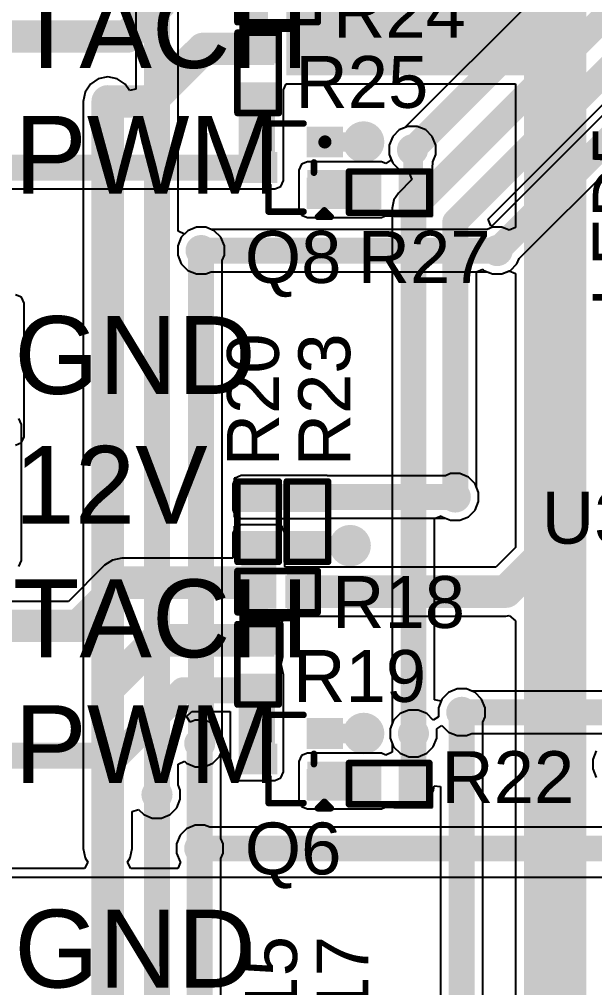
# Model space of a CAD drawing. Header units: millimetres. Extents: x -6.2 to 75.6, y -2 to 69.2.
# Drawn here: x 11.02 to 22.29, y 30.07 to 49.03 of the extents above; entities that cross this region are included whole.
import ezdxf

# ---------------------------------------------------------------- set-up
doc = ezdxf.new("R2010")
doc.units = ezdxf.units.MM
for name, color, linetype in [('BottomLayer', 5, 'Continuous'), ('BottomSolder', 6, 'Continuous'), ('TopLayer', 1, 'Continuous'), ('TopOverlay', 2, 'Continuous'), ('TopPaste', 8, 'Continuous'), ('TopSolder', 216, 'Continuous'), ('ViaHoleLayer', 16, 'Continuous')]:
    doc.layers.add(name, color=color, linetype=linetype)
doc.styles.add('Arial', font='', dxfattribs={"height": 0.2})
doc.styles.get('Arial').set_extended_font_data('Arial')

# ---------------------------------------------------------------- blocks, each defined once
blk = doc.blocks.new('R___0402_10')
at = {"layer": 'TopLayer'}
for points in [[(-0.699, -0.318), (-0.699, 0.318), (-0.241, 0.318), (-0.241, -0.318)], [(0.241, -0.318), (0.241, 0.318), (0.699, 0.318), (0.699, -0.318)]]:
    blk.add_hatch(color=1, dxfattribs=at).paths.add_polyline_path(points)
at = {"layer": 'TopPaste'}
for points in [[(-0.699, -0.318), (-0.699, 0.318), (-0.241, 0.318), (-0.241, -0.318)], [(0.241, -0.318), (0.241, 0.318), (0.699, 0.318), (0.699, -0.318)]]:
    blk.add_hatch(color=8, dxfattribs=at).paths.add_polyline_path(points)
at = {"layer": 'TopSolder'}
for points in [[(-0.754, -0.373), (-0.754, 0.373), (-0.186, 0.373), (-0.186, -0.373)], [(0.186, -0.373), (0.186, 0.373), (0.754, 0.373), (0.754, -0.373)]]:
    blk.add_hatch(color=216, dxfattribs=at).paths.add_polyline_path(points)
at = {"layer": 'TopOverlay'}
for points, const_width in [([(0.787, 0.406), (-0.787, 0.406)], 0.127), ([(-0.787, 0.406), (-0.787, -0.406)], 0.127), ([(0.787, 0.406), (0.787, -0.406)], 0.127), ([(0.787, -0.406), (-0.787, -0.406)], 0.127), ([(0.813, -0.432), (-0.813, -0.432)], 0.00323)]:
    blk.add_lwpolyline(points, dxfattribs=dict(at, const_width=const_width))
for points, const_width in [([(-0.819, 0.406, 1), (-0.756, 0.406, 1)], 0.0635), ([(-0.819, 0.406, 1), (-0.756, 0.406, 1)], 0.0635), ([(0.756, 0.406, 1), (0.819, 0.406, 1)], 0.0635), ([(0.756, 0.406, 1), (0.819, 0.406, 1)], 0.0635), ([(-0.819, -0.406, 1), (-0.756, -0.406, 1)], 0.0635), ([(-0.819, -0.406, 1), (-0.756, -0.406, 1)], 0.0635), ([(0.756, -0.406, 1), (0.819, -0.406, 1)], 0.0635), ([(0.756, -0.406, 1), (0.819, -0.406, 1)], 0.0635), ([(-0.814, -0.432, 1), (-0.812, -0.432, 1)], 0.00161), ([(0.812, -0.432, 1), (0.814, -0.432, 1)], 0.00161)]:
    blk.add_lwpolyline(points, format="xyb", close=True, dxfattribs=dict(at, const_width=const_width))
blk = doc.blocks.new('R___0402_12')
at = {"layer": 'TopLayer'}
for points in [[(-0.699, -0.318), (-0.699, 0.318), (-0.241, 0.318), (-0.241, -0.318)], [(0.241, -0.318), (0.241, 0.318), (0.699, 0.318), (0.699, -0.318)]]:
    blk.add_hatch(color=1, dxfattribs=at).paths.add_polyline_path(points)
at = {"layer": 'TopPaste'}
for points in [[(-0.699, -0.318), (-0.699, 0.318), (-0.241, 0.318), (-0.241, -0.318)], [(0.241, -0.318), (0.241, 0.318), (0.699, 0.318), (0.699, -0.318)]]:
    blk.add_hatch(color=8, dxfattribs=at).paths.add_polyline_path(points)
at = {"layer": 'TopSolder'}
for points in [[(-0.754, -0.373), (-0.754, 0.373), (-0.186, 0.373), (-0.186, -0.373)], [(0.186, -0.373), (0.186, 0.373), (0.754, 0.373), (0.754, -0.373)]]:
    blk.add_hatch(color=216, dxfattribs=at).paths.add_polyline_path(points)
at = {"layer": 'TopOverlay'}
for points, const_width in [([(-0.787, 0.406), (0.787, 0.406)], 0.127), ([(-0.787, 0.406), (-0.787, -0.406)], 0.127), ([(0.787, 0.406), (0.787, -0.406)], 0.127), ([(-0.787, -0.406), (0.787, -0.406)], 0.127), ([(-0.813, -0.432), (0.813, -0.432)], 0.00323)]:
    blk.add_lwpolyline(points, dxfattribs=dict(at, const_width=const_width))
for points, const_width in [([(-0.819, 0.406, 1), (-0.756, 0.406, 1)], 0.0635), ([(-0.819, 0.406, 1), (-0.756, 0.406, 1)], 0.0635), ([(0.756, 0.406, 1), (0.819, 0.406, 1)], 0.0635), ([(0.756, 0.406, 1), (0.819, 0.406, 1)], 0.0635), ([(-0.819, -0.406, 1), (-0.756, -0.406, 1)], 0.0635), ([(-0.819, -0.406, 1), (-0.756, -0.406, 1)], 0.0635), ([(0.756, -0.406, 1), (0.819, -0.406, 1)], 0.0635), ([(0.756, -0.406, 1), (0.819, -0.406, 1)], 0.0635), ([(-0.814, -0.432, 1), (-0.812, -0.432, 1)], 0.00161), ([(0.812, -0.432, 1), (0.814, -0.432, 1)], 0.00161)]:
    blk.add_lwpolyline(points, format="xyb", close=True, dxfattribs=dict(at, const_width=const_width))
blk = doc.blocks.new('R___0402_13')
at = {"layer": 'TopLayer'}
for points in [[(-0.699, -0.318), (-0.699, 0.318), (-0.241, 0.318), (-0.241, -0.318)], [(0.241, -0.318), (0.241, 0.318), (0.699, 0.318), (0.699, -0.318)]]:
    blk.add_hatch(color=1, dxfattribs=at).paths.add_polyline_path(points)
at = {"layer": 'TopPaste'}
for points in [[(-0.699, -0.318), (-0.699, 0.318), (-0.241, 0.318), (-0.241, -0.318)], [(0.241, -0.318), (0.241, 0.318), (0.699, 0.318), (0.699, -0.318)]]:
    blk.add_hatch(color=8, dxfattribs=at).paths.add_polyline_path(points)
at = {"layer": 'TopSolder'}
for points in [[(-0.754, -0.373), (-0.754, 0.373), (-0.186, 0.373), (-0.186, -0.373)], [(0.186, -0.373), (0.186, 0.373), (0.754, 0.373), (0.754, -0.373)]]:
    blk.add_hatch(color=216, dxfattribs=at).paths.add_polyline_path(points)
at = {"layer": 'TopOverlay'}
for points, const_width in [([(-0.787, 0.406), (0.787, 0.406)], 0.127), ([(-0.787, -0.406), (-0.787, 0.406)], 0.127), ([(0.787, -0.406), (0.787, 0.406)], 0.127), ([(-0.787, -0.406), (0.787, -0.406)], 0.127), ([(-0.813, -0.432), (0.813, -0.432)], 0.00323)]:
    blk.add_lwpolyline(points, dxfattribs=dict(at, const_width=const_width))
for points, const_width in [([(-0.819, 0.406, 1), (-0.756, 0.406, 1)], 0.0635), ([(-0.819, 0.406, 1), (-0.756, 0.406, 1)], 0.0635), ([(0.756, 0.406, 1), (0.819, 0.406, 1)], 0.0635), ([(0.756, 0.406, 1), (0.819, 0.406, 1)], 0.0635), ([(-0.819, -0.406, 1), (-0.756, -0.406, 1)], 0.0635), ([(-0.819, -0.406, 1), (-0.756, -0.406, 1)], 0.0635), ([(0.756, -0.406, 1), (0.819, -0.406, 1)], 0.0635), ([(0.756, -0.406, 1), (0.819, -0.406, 1)], 0.0635), ([(-0.814, -0.432, 1), (-0.812, -0.432, 1)], 0.00161), ([(0.812, -0.432, 1), (0.814, -0.432, 1)], 0.00161)]:
    blk.add_lwpolyline(points, format="xyb", close=True, dxfattribs=dict(at, const_width=const_width))
blk = doc.blocks.new('R___0402_14')
at = {"layer": 'TopLayer'}
for points in [[(-0.699, -0.318), (-0.699, 0.318), (-0.241, 0.318), (-0.241, -0.318)], [(0.241, -0.318), (0.241, 0.318), (0.699, 0.318), (0.699, -0.318)]]:
    blk.add_hatch(color=1, dxfattribs=at).paths.add_polyline_path(points)
at = {"layer": 'TopPaste'}
for points in [[(-0.699, -0.318), (-0.699, 0.318), (-0.241, 0.318), (-0.241, -0.318)], [(0.241, -0.318), (0.241, 0.318), (0.699, 0.318), (0.699, -0.318)]]:
    blk.add_hatch(color=8, dxfattribs=at).paths.add_polyline_path(points)
at = {"layer": 'TopSolder'}
for points in [[(-0.754, -0.373), (-0.754, 0.373), (-0.186, 0.373), (-0.186, -0.373)], [(0.186, -0.373), (0.186, 0.373), (0.754, 0.373), (0.754, -0.373)]]:
    blk.add_hatch(color=216, dxfattribs=at).paths.add_polyline_path(points)
at = {"layer": 'TopOverlay'}
for points, const_width in [([(-0.787, 0.406), (0.787, 0.406)], 0.127), ([(-0.787, 0.406), (-0.787, -0.406)], 0.127), ([(0.787, 0.406), (0.787, -0.406)], 0.127), ([(-0.787, -0.406), (0.787, -0.406)], 0.127), ([(-0.813, -0.432), (0.813, -0.432)], 0.00323)]:
    blk.add_lwpolyline(points, dxfattribs=dict(at, const_width=const_width))
for points, const_width in [([(-0.819, 0.406, 1), (-0.756, 0.406, 1)], 0.0635), ([(-0.819, 0.406, 1), (-0.756, 0.406, 1)], 0.0635), ([(0.756, 0.406, 1), (0.819, 0.406, 1)], 0.0635), ([(0.756, 0.406, 1), (0.819, 0.406, 1)], 0.0635), ([(-0.819, -0.406, 1), (-0.756, -0.406, 1)], 0.0635), ([(-0.819, -0.406, 1), (-0.756, -0.406, 1)], 0.0635), ([(0.756, -0.406, 1), (0.819, -0.406, 1)], 0.0635), ([(0.756, -0.406, 1), (0.819, -0.406, 1)], 0.0635), ([(-0.814, -0.432, 1), (-0.812, -0.432, 1)], 0.00161), ([(0.812, -0.432, 1), (0.814, -0.432, 1)], 0.00161)]:
    blk.add_lwpolyline(points, format="xyb", close=True, dxfattribs=dict(at, const_width=const_width))
blk = doc.blocks.new('R___0402_15')
at = {"layer": 'TopLayer'}
for points in [[(-0.699, -0.318), (-0.699, 0.318), (-0.241, 0.318), (-0.241, -0.318)], [(0.241, -0.318), (0.241, 0.318), (0.699, 0.318), (0.699, -0.318)]]:
    blk.add_hatch(color=1, dxfattribs=at).paths.add_polyline_path(points)
at = {"layer": 'TopPaste'}
for points in [[(-0.699, -0.318), (-0.699, 0.318), (-0.241, 0.318), (-0.241, -0.318)], [(0.241, -0.318), (0.241, 0.318), (0.699, 0.318), (0.699, -0.318)]]:
    blk.add_hatch(color=8, dxfattribs=at).paths.add_polyline_path(points)
at = {"layer": 'TopSolder'}
for points in [[(-0.754, -0.373), (-0.754, 0.373), (-0.186, 0.373), (-0.186, -0.373)], [(0.186, -0.373), (0.186, 0.373), (0.754, 0.373), (0.754, -0.373)]]:
    blk.add_hatch(color=216, dxfattribs=at).paths.add_polyline_path(points)
at = {"layer": 'TopOverlay'}
for points, const_width in [([(0.787, 0.406), (-0.787, 0.406)], 0.127), ([(-0.787, 0.406), (-0.787, -0.406)], 0.127), ([(0.787, 0.406), (0.787, -0.406)], 0.127), ([(0.787, -0.406), (-0.787, -0.406)], 0.127), ([(0.813, -0.432), (-0.813, -0.432)], 0.00323)]:
    blk.add_lwpolyline(points, dxfattribs=dict(at, const_width=const_width))
for points, const_width in [([(-0.819, 0.406, 1), (-0.756, 0.406, 1)], 0.0635), ([(-0.819, 0.406, 1), (-0.756, 0.406, 1)], 0.0635), ([(0.756, 0.406, 1), (0.819, 0.406, 1)], 0.0635), ([(0.756, 0.406, 1), (0.819, 0.406, 1)], 0.0635), ([(-0.819, -0.406, 1), (-0.756, -0.406, 1)], 0.0635), ([(-0.819, -0.406, 1), (-0.756, -0.406, 1)], 0.0635), ([(0.756, -0.406, 1), (0.819, -0.406, 1)], 0.0635), ([(0.756, -0.406, 1), (0.819, -0.406, 1)], 0.0635), ([(-0.814, -0.432, 1), (-0.812, -0.432, 1)], 0.00161), ([(0.812, -0.432, 1), (0.814, -0.432, 1)], 0.00161)]:
    blk.add_lwpolyline(points, format="xyb", close=True, dxfattribs=dict(at, const_width=const_width))
blk = doc.blocks.new('R___0402_17')
at = {"layer": 'TopLayer'}
for points in [[(-0.699, -0.318), (-0.699, 0.317), (-0.241, 0.317), (-0.241, -0.318)], [(0.241, -0.318), (0.241, 0.317), (0.699, 0.317), (0.699, -0.318)]]:
    blk.add_hatch(color=1, dxfattribs=at).paths.add_polyline_path(points)
at = {"layer": 'TopPaste'}
for points in [[(-0.699, -0.318), (-0.699, 0.317), (-0.241, 0.317), (-0.241, -0.318)], [(0.241, -0.318), (0.241, 0.317), (0.699, 0.317), (0.699, -0.318)]]:
    blk.add_hatch(color=8, dxfattribs=at).paths.add_polyline_path(points)
at = {"layer": 'TopSolder'}
for points in [[(-0.754, -0.373), (-0.754, 0.373), (-0.186, 0.373), (-0.186, -0.373)], [(0.186, -0.373), (0.186, 0.373), (0.754, 0.373), (0.754, -0.373)]]:
    blk.add_hatch(color=216, dxfattribs=at).paths.add_polyline_path(points)
at = {"layer": 'TopOverlay'}
for points, const_width in [([(0.787, 0.406), (-0.787, 0.406)], 0.127), ([(-0.787, -0.406), (-0.787, 0.406)], 0.127), ([(0.787, -0.406), (0.787, 0.406)], 0.127), ([(0.787, -0.406), (-0.787, -0.406)], 0.127), ([(0.813, -0.432), (-0.813, -0.432)], 0.00323)]:
    blk.add_lwpolyline(points, dxfattribs=dict(at, const_width=const_width))
for points, const_width in [([(-0.819, 0.406, 1), (-0.756, 0.406, 1)], 0.0635), ([(-0.819, 0.406, 1), (-0.756, 0.406, 1)], 0.0635), ([(0.756, 0.406, 1), (0.819, 0.406, 1)], 0.0635), ([(0.756, 0.406, 1), (0.819, 0.406, 1)], 0.0635), ([(-0.819, -0.406, 1), (-0.756, -0.406, 1)], 0.0635), ([(-0.819, -0.406, 1), (-0.756, -0.406, 1)], 0.0635), ([(0.756, -0.406, 1), (0.819, -0.406, 1)], 0.0635), ([(0.756, -0.406, 1), (0.819, -0.406, 1)], 0.0635), ([(-0.814, -0.432, 1), (-0.812, -0.432, 1)], 0.00161), ([(0.812, -0.432, 1), (0.814, -0.432, 1)], 0.00161)]:
    blk.add_lwpolyline(points, format="xyb", close=True, dxfattribs=dict(at, const_width=const_width))
blk = doc.blocks.new('R___0402_18')
at = {"layer": 'TopLayer'}
for points in [[(-0.699, -0.318), (-0.699, 0.318), (-0.241, 0.318), (-0.241, -0.318)], [(0.241, -0.318), (0.241, 0.318), (0.699, 0.318), (0.699, -0.318)]]:
    blk.add_hatch(color=1, dxfattribs=at).paths.add_polyline_path(points)
at = {"layer": 'TopPaste'}
for points in [[(-0.699, -0.318), (-0.699, 0.318), (-0.241, 0.318), (-0.241, -0.318)], [(0.241, -0.318), (0.241, 0.318), (0.699, 0.318), (0.699, -0.318)]]:
    blk.add_hatch(color=8, dxfattribs=at).paths.add_polyline_path(points)
at = {"layer": 'TopSolder'}
for points in [[(-0.754, -0.373), (-0.754, 0.373), (-0.186, 0.373), (-0.186, -0.373)], [(0.186, -0.373), (0.186, 0.373), (0.754, 0.373), (0.754, -0.373)]]:
    blk.add_hatch(color=216, dxfattribs=at).paths.add_polyline_path(points)
at = {"layer": 'TopOverlay'}
for points, const_width in [([(-0.787, 0.406), (0.787, 0.406)], 0.127), ([(-0.787, 0.406), (-0.787, -0.406)], 0.127), ([(0.787, 0.406), (0.787, -0.406)], 0.127), ([(-0.787, -0.406), (0.787, -0.406)], 0.127), ([(-0.813, -0.432), (0.813, -0.432)], 0.00323)]:
    blk.add_lwpolyline(points, dxfattribs=dict(at, const_width=const_width))
for points, const_width in [([(-0.819, 0.406, 1), (-0.756, 0.406, 1)], 0.0635), ([(-0.819, 0.406, 1), (-0.756, 0.406, 1)], 0.0635), ([(0.756, 0.406, 1), (0.819, 0.406, 1)], 0.0635), ([(0.756, 0.406, 1), (0.819, 0.406, 1)], 0.0635), ([(-0.819, -0.406, 1), (-0.756, -0.406, 1)], 0.0635), ([(-0.819, -0.406, 1), (-0.756, -0.406, 1)], 0.0635), ([(0.756, -0.406, 1), (0.819, -0.406, 1)], 0.0635), ([(0.756, -0.406, 1), (0.819, -0.406, 1)], 0.0635), ([(-0.814, -0.432, 1), (-0.812, -0.432, 1)], 0.00161), ([(0.812, -0.432, 1), (0.814, -0.432, 1)], 0.00161)]:
    blk.add_lwpolyline(points, format="xyb", close=True, dxfattribs=dict(at, const_width=const_width))
blk = doc.blocks.new('R___0402_19')
at = {"layer": 'TopLayer'}
for points in [[(-0.699, -0.318), (-0.699, 0.318), (-0.241, 0.318), (-0.241, -0.318)], [(0.241, -0.318), (0.241, 0.318), (0.699, 0.318), (0.699, -0.318)]]:
    blk.add_hatch(color=1, dxfattribs=at).paths.add_polyline_path(points)
at = {"layer": 'TopPaste'}
for points in [[(-0.699, -0.318), (-0.699, 0.318), (-0.241, 0.318), (-0.241, -0.318)], [(0.241, -0.318), (0.241, 0.318), (0.699, 0.318), (0.699, -0.318)]]:
    blk.add_hatch(color=8, dxfattribs=at).paths.add_polyline_path(points)
at = {"layer": 'TopSolder'}
for points in [[(-0.754, -0.373), (-0.754, 0.373), (-0.186, 0.373), (-0.186, -0.373)], [(0.186, -0.373), (0.186, 0.373), (0.754, 0.373), (0.754, -0.373)]]:
    blk.add_hatch(color=216, dxfattribs=at).paths.add_polyline_path(points)
at = {"layer": 'TopOverlay'}
for points, const_width in [([(-0.787, 0.406), (0.787, 0.406)], 0.127), ([(-0.787, -0.406), (-0.787, 0.406)], 0.127), ([(0.787, -0.406), (0.787, 0.406)], 0.127), ([(-0.787, -0.406), (0.787, -0.406)], 0.127), ([(-0.813, -0.432), (0.813, -0.432)], 0.00323)]:
    blk.add_lwpolyline(points, dxfattribs=dict(at, const_width=const_width))
for points, const_width in [([(-0.819, 0.406, 1), (-0.756, 0.406, 1)], 0.0635), ([(-0.819, 0.406, 1), (-0.756, 0.406, 1)], 0.0635), ([(0.756, 0.406, 1), (0.819, 0.406, 1)], 0.0635), ([(0.756, 0.406, 1), (0.819, 0.406, 1)], 0.0635), ([(-0.819, -0.406, 1), (-0.756, -0.406, 1)], 0.0635), ([(-0.819, -0.406, 1), (-0.756, -0.406, 1)], 0.0635), ([(0.756, -0.406, 1), (0.819, -0.406, 1)], 0.0635), ([(0.756, -0.406, 1), (0.819, -0.406, 1)], 0.0635), ([(-0.814, -0.432, 1), (-0.812, -0.432, 1)], 0.00161), ([(0.812, -0.432, 1), (0.814, -0.432, 1)], 0.00161)]:
    blk.add_lwpolyline(points, format="xyb", close=True, dxfattribs=dict(at, const_width=const_width))
blk = doc.blocks.new('SOT_523_25')
at = {"layer": 'TopLayer'}
for points in [[(-0.2, 0.9), (0.2, 0.9), (0.2, 0.39), (-0.2, 0.39)], [(-0.7, -0.39), (-0.3, -0.39), (-0.3, -0.9), (-0.7, -0.9)], [(0.3, -0.39), (0.7, -0.39), (0.7, -0.9), (0.3, -0.9)]]:
    blk.add_hatch(color=1, dxfattribs=at).paths.add_polyline_path(points)
at = {"layer": 'TopPaste'}
for points in [[(-0.2, 0.9), (0.2, 0.9), (0.2, 0.39), (-0.2, 0.39)], [(-0.7, -0.39), (-0.3, -0.39), (-0.3, -0.9), (-0.7, -0.9)], [(0.3, -0.39), (0.7, -0.39), (0.7, -0.9), (0.3, -0.9)]]:
    blk.add_hatch(color=8, dxfattribs=at).paths.add_polyline_path(points)
at = {"layer": 'TopSolder'}
for points in [[(-0.302, 1.002), (0.302, 1.002), (0.302, 0.288), (-0.302, 0.288)], [(-0.802, -0.288), (-0.198, -0.288), (-0.198, -1.002), (-0.802, -1.002)], [(0.198, -0.288), (0.802, -0.288), (0.802, -1.002), (0.198, -1.002)]]:
    blk.add_hatch(color=216, dxfattribs=at).paths.add_polyline_path(points)
at = {"layer": 'TopOverlay', "const_width": 0.127}
for points in [[(-0.864, 0.457), (-0.356, 0.457)], [(-0.864, 0.457), (-0.864, -0.229)], [(0.356, 0.457), (0.864, 0.457)], [(0.864, 0.457), (0.864, -0.229)], [(-0.102, -0.432), (0.102, -0.432)], [(-0.965, -0.508), (-0.965, -0.762)], [(-0.965, -0.508), (-0.838, -0.635)], [(-0.838, -0.635), (-0.965, -0.762)]]:
    blk.add_lwpolyline(points, dxfattribs=at)
at = {"layer": 'TopOverlay', "const_width": 0.0635}
for points in [[(-0.895, 0.457, 1), (-0.832, 0.457, 1)], [(-0.895, 0.457, 1), (-0.832, 0.457, 1)], [(-0.387, 0.457, 1), (-0.324, 0.457, 1)], [(0.324, 0.457, 1), (0.387, 0.457, 1)], [(0.832, 0.457, 1), (0.895, 0.457, 1)], [(0.832, 0.457, 1), (0.895, 0.457, 1)], [(-0.895, -0.229, 1), (-0.832, -0.229, 1)], [(0.832, -0.229, 1), (0.895, -0.229, 1)], [(-0.133, -0.432, 1), (-0.07, -0.432, 1)], [(0.07, -0.432, 1), (0.133, -0.432, 1)], [(-0.997, -0.508, 1), (-0.933, -0.508, 1)], [(-0.997, -0.508, 1), (-0.933, -0.508, 1)], [(-0.997, -0.762, 1), (-0.933, -0.762, 1)], [(-0.997, -0.762, 1), (-0.933, -0.762, 1)], [(-0.87, -0.635, 1), (-0.806, -0.635, 1)], [(-0.87, -0.635, 1), (-0.806, -0.635, 1)]]:
    blk.add_lwpolyline(points, format="xyb", close=True, dxfattribs=at)
blk = doc.blocks.new('SOT_523_27')
at = {"layer": 'TopLayer'}
for points in [[(-0.2, 0.9), (0.2, 0.9), (0.2, 0.39), (-0.2, 0.39)], [(-0.7, -0.39), (-0.3, -0.39), (-0.3, -0.9), (-0.7, -0.9)], [(0.3, -0.39), (0.7, -0.39), (0.7, -0.9), (0.3, -0.9)]]:
    blk.add_hatch(color=1, dxfattribs=at).paths.add_polyline_path(points)
at = {"layer": 'TopPaste'}
for points in [[(-0.2, 0.9), (0.2, 0.9), (0.2, 0.39), (-0.2, 0.39)], [(-0.7, -0.39), (-0.3, -0.39), (-0.3, -0.9), (-0.7, -0.9)], [(0.3, -0.39), (0.7, -0.39), (0.7, -0.9), (0.3, -0.9)]]:
    blk.add_hatch(color=8, dxfattribs=at).paths.add_polyline_path(points)
at = {"layer": 'TopSolder'}
for points in [[(-0.302, 1.002), (0.302, 1.002), (0.302, 0.288), (-0.302, 0.288)], [(-0.802, -0.288), (-0.198, -0.288), (-0.198, -1.002), (-0.802, -1.002)], [(0.198, -0.288), (0.802, -0.288), (0.802, -1.002), (0.198, -1.002)]]:
    blk.add_hatch(color=216, dxfattribs=at).paths.add_polyline_path(points)
at = {"layer": 'TopOverlay', "const_width": 0.127}
for points in [[(-0.864, 0.457), (-0.356, 0.457)], [(-0.864, 0.457), (-0.864, -0.229)], [(0.356, 0.457), (0.864, 0.457)], [(0.864, 0.457), (0.864, -0.229)], [(-0.102, -0.432), (0.102, -0.432)], [(-0.965, -0.508), (-0.965, -0.762)], [(-0.965, -0.508), (-0.838, -0.635)], [(-0.838, -0.635), (-0.965, -0.762)]]:
    blk.add_lwpolyline(points, dxfattribs=at)
at = {"layer": 'TopOverlay', "const_width": 0.0635}
for points in [[(-0.895, 0.457, 1), (-0.832, 0.457, 1)], [(-0.895, 0.457, 1), (-0.832, 0.457, 1)], [(-0.387, 0.457, 1), (-0.324, 0.457, 1)], [(0.324, 0.457, 1), (0.387, 0.457, 1)], [(0.832, 0.457, 1), (0.895, 0.457, 1)], [(0.832, 0.457, 1), (0.895, 0.457, 1)], [(-0.895, -0.229, 1), (-0.832, -0.229, 1)], [(0.832, -0.229, 1), (0.895, -0.229, 1)], [(-0.133, -0.432, 1), (-0.07, -0.432, 1)], [(0.07, -0.432, 1), (0.133, -0.432, 1)], [(-0.997, -0.508, 1), (-0.933, -0.508, 1)], [(-0.997, -0.508, 1), (-0.933, -0.508, 1)], [(-0.997, -0.762, 1), (-0.933, -0.762, 1)], [(-0.997, -0.762, 1), (-0.933, -0.762, 1)], [(-0.87, -0.635, 1), (-0.806, -0.635, 1)], [(-0.87, -0.635, 1), (-0.806, -0.635, 1)]]:
    blk.add_lwpolyline(points, format="xyb", close=True, dxfattribs=at)

msp = doc.modelspace()

# ---------------------------------------------------------------- hatches: boundary and pattern name
at = {"layer": 'BottomLayer'}
h = msp.add_hatch(color=5, dxfattribs=at)
edge = h.paths.add_edge_path()
edge.add_arc((12.751, 47.422), 0.305, 0, 360)
h = msp.add_hatch(color=5, dxfattribs=at)
edge = h.paths.add_edge_path()
edge.add_arc((17.763, 46.626), 0.305, 0, 360)
h = msp.add_hatch(color=5, dxfattribs=at)
edge = h.paths.add_edge_path()
edge.add_arc((18.72, 46.474), 0.305, 0, 360)
h = msp.add_hatch(color=5, dxfattribs=at)
edge = h.paths.add_edge_path()
edge.add_arc((14.58, 44.501), 0.305, 0, 360)
h = msp.add_hatch(color=5, dxfattribs=at)
edge = h.paths.add_edge_path()
edge.add_arc((20.379, 44.501), 0.305, 0, 360)
h = msp.add_hatch(color=5, dxfattribs=at)
edge = h.paths.add_edge_path()
edge.add_arc((19.558, 39.675), 0.305, 0, 360)
h = msp.add_hatch(color=5, dxfattribs=at)
edge = h.paths.add_edge_path()
edge.add_arc((17.499, 38.722), 0.305, 0, 360)
h = msp.add_hatch(color=5, dxfattribs=at)
edge = h.paths.add_edge_path()
edge.add_arc((12.751, 35.916), 0.305, 0, 360)
h = msp.add_hatch(color=5, dxfattribs=at)
edge = h.paths.add_edge_path()
edge.add_arc((19.685, 35.458), 0.305, 0, 360)
h = msp.add_hatch(color=5, dxfattribs=at)
edge = h.paths.add_edge_path()
edge.add_arc((17.763, 35.044), 0.305, 0, 360)
h = msp.add_hatch(color=5, dxfattribs=at)
edge = h.paths.add_edge_path()
edge.add_arc((18.739, 35.044), 0.305, 0, 360)
h = msp.add_hatch(color=5, dxfattribs=at)
edge = h.paths.add_edge_path()
edge.add_arc((14.554, 34.849), 0.305, 0, 360)
h = msp.add_hatch(color=5, dxfattribs=at)
edge = h.paths.add_edge_path()
edge.add_arc((13.716, 33.846), 0.305, 0, 360)
h = msp.add_hatch(color=5, dxfattribs=at)
edge = h.paths.add_edge_path()
edge.add_arc((12.751, 32.791), 0.305, 0, 360)
h = msp.add_hatch(color=5, dxfattribs=at)
edge = h.paths.add_edge_path()
edge.add_arc((14.554, 32.791), 0.305, 0, 360)
at = {"layer": 'BottomSolder'}
h = msp.add_hatch(color=6, dxfattribs=at)
edge = h.paths.add_edge_path()
edge.add_arc((17.763, 46.626), 0.406, 0, 360)
h = msp.add_hatch(color=6, dxfattribs=at)
edge = h.paths.add_edge_path()
edge.add_arc((17.499, 38.722), 0.406, 0, 360)
h = msp.add_hatch(color=6, dxfattribs=at)
edge = h.paths.add_edge_path()
edge.add_arc((17.763, 35.044), 0.406, 0, 360)
at = {"layer": 'TopLayer'}
for points in [[(16.248, 47.93), (21.938, 47.93), (21.938, 49.695), (16.248, 49.695)], [(20.904, 27.407), (22.123, 27.407), (22.123, 49.708), (20.904, 49.708)], [(16.015, 48.768), (15.253, 48.768), (15.253, 48.133), (16.015, 48.133)], [(15.316, 45.872), (16.027, 45.872), (16.027, 47.777), (15.316, 47.777)], [(16.662, 45.314), (18.11, 45.314), (18.11, 46.076), (16.662, 46.076)], [(15.367, 39.421), (17.043, 39.421), (17.043, 39.929), (15.367, 39.929)], [(15.367, 37.49), (16.053, 37.49), (16.053, 38.964), (15.367, 38.964)], [(16.231, 37.503), (16.993, 37.503), (16.993, 38.138), (16.231, 38.138)], [(16.015, 37.186), (15.253, 37.186), (15.253, 36.551), (16.015, 36.551)], [(15.316, 34.29), (16.027, 34.29), (16.027, 36.195), (15.316, 36.195)], [(16.662, 33.731), (18.11, 33.731), (18.11, 34.493), (16.662, 34.493)]]:
    msp.add_hatch(color=1, dxfattribs=at).paths.add_polyline_path(points)
h = msp.add_hatch(color=1, dxfattribs=at)
edge = h.paths.add_edge_path()
edge.add_arc((12.751, 47.422), 0.305, 0, 360)
h = msp.add_hatch(color=1, dxfattribs=at)
edge = h.paths.add_edge_path()
edge.add_arc((17.763, 46.626), 0.305, 0, 360)
h = msp.add_hatch(color=1, dxfattribs=at)
edge = h.paths.add_edge_path()
edge.add_arc((18.72, 46.474), 0.305, 0, 360)
h = msp.add_hatch(color=1, dxfattribs=at)
edge = h.paths.add_edge_path()
edge.add_arc((14.58, 44.501), 0.305, 0, 360)
h = msp.add_hatch(color=1, dxfattribs=at)
edge = h.paths.add_edge_path()
edge.add_arc((20.379, 44.501), 0.305, 0, 360)
h = msp.add_hatch(color=1, dxfattribs=at)
edge = h.paths.add_edge_path()
edge.add_arc((19.558, 39.675), 0.305, 0, 360)
h = msp.add_hatch(color=1, dxfattribs=at)
edge = h.paths.add_edge_path()
edge.add_arc((17.499, 38.722), 0.305, 0, 360)
h = msp.add_hatch(color=1, dxfattribs=at)
edge = h.paths.add_edge_path()
edge.add_arc((12.751, 35.916), 0.305, 0, 360)
h = msp.add_hatch(color=1, dxfattribs=at)
edge = h.paths.add_edge_path()
edge.add_arc((19.685, 35.458), 0.305, 0, 360)
h = msp.add_hatch(color=1, dxfattribs=at)
edge = h.paths.add_edge_path()
edge.add_arc((17.763, 35.044), 0.305, 0, 360)
h = msp.add_hatch(color=1, dxfattribs=at)
edge = h.paths.add_edge_path()
edge.add_arc((18.739, 35.044), 0.305, 0, 360)
h = msp.add_hatch(color=1, dxfattribs=at)
edge = h.paths.add_edge_path()
edge.add_arc((14.554, 34.849), 0.305, 0, 360)
h = msp.add_hatch(color=1, dxfattribs=at)
edge = h.paths.add_edge_path()
edge.add_arc((13.716, 33.846), 0.305, 0, 360)
h = msp.add_hatch(color=1, dxfattribs=at)
edge = h.paths.add_edge_path()
edge.add_arc((12.751, 32.791), 0.305, 0, 360)
h = msp.add_hatch(color=1, dxfattribs=at)
edge = h.paths.add_edge_path()
edge.add_arc((14.554, 32.791), 0.305, 0, 360)
at = {"layer": 'TopSolder'}
h = msp.add_hatch(color=216, dxfattribs=at)
edge = h.paths.add_edge_path()
edge.add_arc((17.763, 46.626), 0.406, 0, 360)
h = msp.add_hatch(color=216, dxfattribs=at)
edge = h.paths.add_edge_path()
edge.add_arc((17.499, 38.722), 0.406, 0, 360)
h = msp.add_hatch(color=216, dxfattribs=at)
edge = h.paths.add_edge_path()
edge.add_arc((17.763, 35.044), 0.406, 0, 360)
at = {"layer": 'ViaHoleLayer'}
h = msp.add_hatch(color=16, dxfattribs=at)
edge = h.paths.add_edge_path()
edge.add_arc((12.751, 47.422), 0.152, 0, 360)
h = msp.add_hatch(color=16, dxfattribs=at)
edge = h.paths.add_edge_path()
edge.add_arc((17.763, 46.626), 0.152, 0, 360)
h = msp.add_hatch(color=16, dxfattribs=at)
edge = h.paths.add_edge_path()
edge.add_arc((18.72, 46.474), 0.152, 0, 360)
h = msp.add_hatch(color=16, dxfattribs=at)
edge = h.paths.add_edge_path()
edge.add_arc((14.58, 44.501), 0.152, 0, 360)
h = msp.add_hatch(color=16, dxfattribs=at)
edge = h.paths.add_edge_path()
edge.add_arc((20.379, 44.501), 0.152, 0, 360)
h = msp.add_hatch(color=16, dxfattribs=at)
edge = h.paths.add_edge_path()
edge.add_arc((19.558, 39.675), 0.152, 0, 360)
h = msp.add_hatch(color=16, dxfattribs=at)
edge = h.paths.add_edge_path()
edge.add_arc((17.499, 38.722), 0.152, 0, 360)
h = msp.add_hatch(color=16, dxfattribs=at)
edge = h.paths.add_edge_path()
edge.add_arc((12.751, 35.916), 0.152, 0, 360)
h = msp.add_hatch(color=16, dxfattribs=at)
edge = h.paths.add_edge_path()
edge.add_arc((19.685, 35.458), 0.152, 0, 360)
h = msp.add_hatch(color=16, dxfattribs=at)
edge = h.paths.add_edge_path()
edge.add_arc((17.763, 35.044), 0.152, 0, 360)
h = msp.add_hatch(color=16, dxfattribs=at)
edge = h.paths.add_edge_path()
edge.add_arc((18.739, 35.044), 0.152, 0, 360)
h = msp.add_hatch(color=16, dxfattribs=at)
edge = h.paths.add_edge_path()
edge.add_arc((14.554, 34.849), 0.152, 0, 360)
h = msp.add_hatch(color=16, dxfattribs=at)
edge = h.paths.add_edge_path()
edge.add_arc((13.716, 33.846), 0.152, 0, 360)
h = msp.add_hatch(color=16, dxfattribs=at)
edge = h.paths.add_edge_path()
edge.add_arc((12.751, 32.791), 0.152, 0, 360)
h = msp.add_hatch(color=16, dxfattribs=at)
edge = h.paths.add_edge_path()
edge.add_arc((14.554, 32.791), 0.152, 0, 360)

# ---------------------------------------------------------------- linework, layer by layer
at = {"layer": 'BottomLayer'}
for p, q in [((13.302, 51.181), (13.302, 47.663)), ((14.13, 44.878), (14.13, 51.009)), ((22.649, 50.989), (18.564, 46.904)), ((20.201, 45.116), (24.302, 49.217)), ((24.15, 48.858), (20.278, 44.986)), ((20.809, 44.345), (24.614, 48.15)), ((12.567, 47.864), (12.412, 47.761)), ((12.751, 47.901), (12.567, 47.864)), ((12.934, 47.864), (12.751, 47.901)), ((13.09, 47.761), (12.934, 47.864)), ((12.308, 47.605), (12.272, 47.422)), ((12.412, 47.761), (12.308, 47.605)), ((13.175, 47.633), (13.09, 47.761)), ((13.302, 47.663), (13.175, 47.633)), ((12.272, 47.422), (12.272, 35.916)), ((18.461, 46.862), (18.332, 46.733)), ((18.564, 46.904), (18.461, 46.862)), ((18.332, 46.733), (18.263, 46.565)), ((18.263, 46.565), (18.263, 46.383)), ((18.263, 46.383), (18.332, 46.215)), ((18.332, 46.215), (18.461, 46.086)), ((18.461, 46.086), (18.629, 46.017)), ((18.71, 45.89), (18.446, 45.626)), ((18.629, 46.017), (18.657, 46.017)), ((18.657, 46.017), (18.71, 45.89)), ((18.446, 45.626), (18.356, 45.491)), ((18.356, 45.491), (18.324, 45.333)), ((18.324, 45.333), (18.324, 35.238)), ((14.489, 44.958), (14.321, 44.888)), ((14.671, 44.958), (14.489, 44.958)), ((14.839, 44.888), (14.671, 44.958)), ((20.251, 44.987), (20.201, 45.116)), ((20.278, 44.986), (20.251, 44.987)), ((14.257, 44.825), (14.13, 44.878)), ((14.321, 44.888), (14.257, 44.825)), ((14.967, 44.76), (14.839, 44.888)), ((15.037, 44.592), (14.967, 44.76)), ((15.037, 44.41), (15.037, 44.592)), ((14.994, 44.306), (15.037, 44.41)), ((14.994, 34.982), (14.994, 44.306)), ((20.638, 44.113), (20.766, 44.242)), ((20.766, 44.242), (20.809, 44.345)), ((19.972, 44.081), (20.099, 44.134)), ((19.972, 39.869), (19.972, 44.081)), ((20.099, 44.134), (20.12, 44.113)), ((20.12, 44.113), (20.288, 44.044)), ((20.288, 44.044), (20.47, 44.044)), ((20.47, 44.044), (20.638, 44.113)), ((11.064, 43.589), (10.947, 43.637)), ((11.112, 43.472), (11.064, 43.589)), ((11.112, 40.856), (11.112, 43.472)), ((11.064, 40.739), (11.112, 40.856)), ((10.947, 40.691), (11.064, 40.739)), ((20.015, 39.766), (19.972, 39.869)), ((20.015, 39.584), (20.015, 39.766)), ((19.946, 39.416), (20.015, 39.584)), ((19.153, 39.253), (19.28, 39.306)), ((19.153, 35.701), (19.153, 39.253)), ((19.28, 39.306), (19.299, 39.287)), ((19.299, 39.287), (19.467, 39.218)), ((19.649, 39.218), (19.817, 39.287)), ((19.817, 39.287), (19.946, 39.416)), ((19.467, 39.218), (19.649, 39.218)), ((12.272, 35.916), (12.272, 32.791)), ((19.426, 35.846), (19.297, 35.717)), ((19.594, 35.916), (19.426, 35.846)), ((19.776, 35.916), (19.594, 35.916)), ((19.879, 35.873), (19.776, 35.916)), ((27.514, 35.873), (19.879, 35.873)), ((19.28, 35.676), (19.153, 35.701)), ((19.297, 35.717), (19.28, 35.676)), ((18.324, 35.238), (18.282, 35.135)), ((18.282, 35.135), (18.282, 34.953)), ((19.196, 35.135), (19.297, 35.199)), ((19.196, 34.953), (19.196, 35.135)), ((19.297, 35.199), (19.426, 35.071)), ((15.011, 34.94), (14.994, 34.982)), ((15.011, 34.758), (15.011, 34.94)), ((18.282, 34.953), (18.351, 34.785)), ((19.126, 34.785), (19.196, 34.953)), ((19.426, 35.071), (19.594, 35.001)), ((19.594, 35.001), (19.776, 35.001)), ((19.776, 35.001), (19.879, 35.044)), ((19.879, 35.044), (27.686, 35.044)), ((14.942, 34.59), (15.011, 34.758)), ((18.351, 34.785), (18.48, 34.656)), ((18.998, 34.656), (19.126, 34.785)), ((22.32, 34.701), (22.25, 34.533)), ((14.813, 34.461), (14.942, 34.59)), ((18.48, 34.656), (18.648, 34.587)), ((18.648, 34.587), (18.83, 34.587)), ((18.83, 34.587), (18.998, 34.656)), ((22.25, 34.533), (22.25, 34.351)), ((14.13, 34.446), (14.257, 34.499)), ((14.13, 34.04), (14.13, 34.446)), ((14.257, 34.499), (14.295, 34.461)), ((14.295, 34.461), (14.463, 34.392)), ((14.463, 34.392), (14.645, 34.392)), ((14.645, 34.392), (14.813, 34.461)), ((22.25, 34.351), (22.32, 34.183)), ((14.173, 33.936), (14.13, 34.04)), ((14.104, 33.587), (14.173, 33.755)), ((14.173, 33.755), (14.173, 33.936)), ((13.975, 33.458), (14.104, 33.587)), ((13.23, 33.518), (13.357, 33.558)), ((13.23, 32.791), (13.23, 33.518)), ((13.357, 33.558), (13.457, 33.458)), ((13.457, 33.458), (13.625, 33.388)), ((13.625, 33.388), (13.807, 33.388)), ((13.807, 33.388), (13.975, 33.458)), ((14.463, 33.249), (14.295, 33.179)), ((14.645, 33.249), (14.463, 33.249)), ((14.749, 33.206), (14.645, 33.249)), ((38.203, 33.206), (14.749, 33.206)), ((14.167, 33.05), (14.097, 32.882)), ((14.295, 33.179), (14.167, 33.05)), ((14.097, 32.882), (14.097, 32.7)), ((12.272, 32.791), (12.308, 32.608)), ((13.193, 32.608), (13.23, 32.791)), ((14.097, 32.7), (14.167, 32.532)), ((12.364, 32.525), (12.296, 32.398)), ((12.308, 32.608), (12.364, 32.525)), ((13.138, 32.525), (13.193, 32.608)), ((13.206, 32.398), (13.138, 32.525)), ((14.174, 32.525), (14.122, 32.398)), ((14.167, 32.532), (14.174, 32.525)), ((12.296, 32.398), (6.744, 32.398)), ((14.122, 32.398), (13.206, 32.398)), ((6.579, 32.233), (49.428, 32.233))]:
    msp.add_line(p, q, dxfattribs=at)
for points, const_width in [([(13.716, 33.846), (13.716, 51.181)], 0.508), ([(18.72, 46.474), (23.063, 50.817)], 0.508), ([(18.739, 45.333), (23.724, 50.317)], 0.508), ([(19.558, 45.06), (24.13, 49.632)], 0.508), ([(20.379, 44.501), (24.443, 48.565)], 0.508), ([(12.751, 35.916), (12.751, 47.422)], 0.635), ([(18.739, 35.044), (18.739, 45.333)], 0.508), ([(19.558, 39.675), (19.558, 45.06)], 0.508), ([(14.58, 34.946), (14.58, 44.501)], 0.508), ([(12.751, 32.791), (12.751, 35.916)], 0.635), ([(19.685, 35.458), (27.686, 35.458)], 0.508), ([(14.574, 34.94), (14.58, 34.946)], 0.508), ([(14.574, 34.88), (14.574, 34.94)], 0.508), ([(14.574, 34.88), (14.58, 34.874)], 0.508), ([(14.554, 32.791), (41.326, 32.791)], 0.508)]:
    msp.add_lwpolyline(points, dxfattribs=dict(at, const_width=const_width))
for points, const_width in [([(12.592, 47.422, 1), (12.91, 47.422, 1)], 0.318), ([(18.593, 46.474, 1), (18.847, 46.474, 1)], 0.254), ([(18.612, 45.333, 1), (18.866, 45.333, 1)], 0.254), ([(18.612, 45.333, 1), (18.866, 45.333, 1)], 0.254), ([(19.431, 45.06, 1), (19.685, 45.06, 1)], 0.254), ([(19.431, 45.06, 1), (19.685, 45.06, 1)], 0.254), ([(14.453, 44.501, 1), (14.707, 44.501, 1)], 0.254), ([(20.252, 44.501, 1), (20.506, 44.501, 1)], 0.254), ([(19.431, 39.675, 1), (19.685, 39.675, 1)], 0.254), ([(12.592, 35.916, 1), (12.91, 35.916, 1)], 0.318), ([(12.592, 35.916, 1), (12.91, 35.916, 1)], 0.318), ([(19.558, 35.458, 1), (19.812, 35.458, 1)], 0.254), ([(18.612, 35.044, 1), (18.866, 35.044, 1)], 0.254), ([(14.447, 34.94, 1), (14.701, 34.94, 1)], 0.254), ([(14.447, 34.94, 1), (14.701, 34.94, 1)], 0.254), ([(14.447, 34.88, 1), (14.701, 34.88, 1)], 0.254), ([(14.447, 34.88, 1), (14.701, 34.88, 1)], 0.254), ([(14.453, 34.946, 1), (14.707, 34.946, 1)], 0.254), ([(14.453, 34.946, 1), (14.707, 34.946, 1)], 0.254), ([(14.453, 34.874, 1), (14.707, 34.874, 1)], 0.254), ([(13.589, 33.846, 1), (13.843, 33.846, 1)], 0.254), ([(12.592, 32.791, 1), (12.91, 32.791, 1)], 0.318), ([(14.427, 32.791, 1), (14.681, 32.791, 1)], 0.254)]:
    msp.add_lwpolyline(points, format="xyb", close=True, dxfattribs=dict(at, const_width=const_width))
at = {"layer": 'TopLayer'}
for p, q in [((16.192, 47.65), (16.248, 47.765)), ((16.192, 45.872), (16.192, 47.65)), ((16.248, 47.765), (16.31, 47.765)), ((16.31, 47.765), (20.739, 47.765)), ((20.739, 47.765), (20.739, 44.953)), ((18.461, 46.862), (18.332, 46.733)), ((18.629, 46.931), (18.461, 46.862)), ((18.811, 46.931), (18.629, 46.931)), ((18.979, 46.862), (18.811, 46.931)), ((19.107, 46.733), (18.979, 46.862)), ((18.332, 46.733), (18.263, 46.565)), ((19.177, 46.565), (19.107, 46.733)), ((18.263, 46.565), (18.263, 46.383)), ((19.177, 46.383), (19.177, 46.565)), ((18.305, 46.28), (18.199, 46.204)), ((18.263, 46.383), (18.305, 46.28)), ((19.117, 46.239), (19.177, 46.383)), ((16.546, 46.192), (16.497, 46.076)), ((16.662, 46.241), (16.546, 46.192)), ((18.11, 46.241), (16.662, 46.241)), ((18.199, 46.204), (18.11, 46.241)), ((19.114, 46.114), (19.117, 46.239)), ((19.114, 45.174), (19.114, 46.114)), ((19.114, 46.114), (19.114, 46.114)), ((16.497, 46.076), (16.497, 45.314)), ((10.793, 45.712), (15.305, 45.712)), ((15.305, 45.712), (15.316, 45.707)), ((15.316, 45.707), (16.027, 45.707)), ((16.027, 45.707), (16.144, 45.756)), ((16.144, 45.756), (16.192, 45.872)), ((16.497, 45.314), (16.546, 45.197)), ((16.546, 45.197), (16.662, 45.149)), ((16.662, 45.149), (18.11, 45.149)), ((18.11, 45.149), (18.174, 45.174)), ((18.174, 45.174), (18.297, 45.184)), ((18.174, 45.174), (18.174, 45.174)), ((18.297, 45.184), (18.352, 45.174)), ((18.352, 45.174), (18.352, 45.174)), ((18.352, 45.174), (19.114, 45.174)), ((14.489, 44.958), (14.321, 44.888)), ((14.671, 44.958), (14.489, 44.958)), ((14.774, 44.915), (14.671, 44.958)), ((20.288, 44.958), (20.184, 44.915)), ((20.47, 44.958), (20.288, 44.958)), ((20.612, 44.899), (20.47, 44.958)), ((20.739, 44.953), (20.612, 44.899)), ((14.192, 44.76), (14.122, 44.592)), ((14.321, 44.888), (14.192, 44.76)), ((20.184, 44.915), (14.774, 44.915)), ((14.122, 44.592), (14.122, 44.41)), ((14.122, 44.41), (14.192, 44.242)), ((14.192, 44.242), (14.321, 44.113)), ((14.321, 44.113), (14.489, 44.044)), ((14.489, 44.044), (14.671, 44.044)), ((14.671, 44.044), (14.774, 44.086)), ((14.774, 44.086), (20.184, 44.086)), ((20.184, 44.086), (20.288, 44.044)), ((20.288, 44.044), (20.47, 44.044)), ((20.47, 44.044), (20.612, 44.103)), ((20.612, 44.103), (20.739, 44.049)), ((20.739, 44.049), (20.739, 38.689)), ((11.062, 41.097), (11.013, 41.214)), ((11.062, 38.43), (11.062, 41.097)), ((15.249, 40.043), (15.227, 40.043)), ((15.227, 40.043), (15.227, 39.99)), ((15.25, 40.045), (15.249, 40.043)), ((15.367, 40.094), (15.25, 40.045)), ((17.043, 40.094), (15.367, 40.094)), ((17.055, 40.089), (17.043, 40.094)), ((19.364, 40.089), (17.055, 40.089)), ((19.467, 40.132), (19.364, 40.089)), ((19.649, 40.132), (19.467, 40.132)), ((19.817, 40.062), (19.649, 40.132)), ((19.946, 39.934), (19.817, 40.062)), ((15.227, 39.99), (15.202, 39.929)), ((15.202, 39.929), (15.202, 39.421)), ((20.015, 39.766), (19.946, 39.934)), ((20.015, 39.584), (20.015, 39.766)), ((19.946, 39.416), (20.015, 39.584)), ((15.202, 39.421), (15.227, 39.36)), ((15.227, 39.36), (15.227, 39.281)), ((15.227, 39.281), (15.306, 39.281)), ((15.306, 39.281), (15.367, 39.256)), ((15.367, 39.256), (17.043, 39.256)), ((17.043, 39.256), (17.055, 39.26)), ((17.055, 39.26), (19.364, 39.26)), ((19.364, 39.26), (19.467, 39.218)), ((19.649, 39.218), (19.817, 39.287)), ((19.817, 39.287), (19.946, 39.416)), ((15.306, 39.103), (15.227, 39.103)), ((15.227, 39.103), (15.227, 39.025)), ((15.367, 39.129), (15.306, 39.103)), ((16.053, 39.129), (15.367, 39.129)), ((16.114, 39.103), (16.053, 39.129)), ((16.167, 39.103), (16.114, 39.103)), ((16.167, 39.081), (16.167, 39.103)), ((16.169, 39.08), (16.167, 39.081)), ((16.218, 38.964), (16.169, 39.08)), ((19.467, 39.218), (19.649, 39.218)), ((15.227, 39.025), (15.202, 38.964)), ((15.202, 38.964), (15.202, 38.478)), ((16.218, 38.312), (16.218, 38.964)), ((20.739, 38.689), (20.35, 38.3)), ((11.013, 38.314), (11.062, 38.43)), ((12.691, 38.337), (11.984, 37.63)), ((12.847, 38.441), (12.691, 38.337)), ((13.03, 38.478), (12.847, 38.441)), ((15.202, 38.478), (13.03, 38.478)), ((16.231, 38.303), (16.218, 38.312)), ((16.993, 38.303), (16.231, 38.303)), ((17.001, 38.3), (16.993, 38.303)), ((20.35, 38.3), (17.001, 38.3)), ((11.984, 37.63), (10.777, 37.63)), ((16.167, 37.227), (16.196, 37.278)), ((16.167, 37.216), (16.167, 37.227)), ((16.18, 37.186), (16.167, 37.216)), ((16.18, 36.551), (16.18, 37.186)), ((16.196, 37.278), (16.257, 37.338)), ((16.257, 37.338), (16.993, 37.338)), ((16.993, 37.338), (17.001, 37.341)), ((17.001, 37.341), (20.549, 37.341)), ((20.549, 37.341), (20.612, 37.354)), ((20.612, 37.354), (20.739, 37.25)), ((20.739, 37.25), (20.739, 27.407)), ((16.146, 36.398), (16.167, 36.487)), ((16.167, 36.487), (16.18, 36.551)), ((16.167, 36.487), (16.167, 36.487)), ((16.167, 36.309), (16.146, 36.398)), ((16.192, 36.195), (16.167, 36.309)), ((16.167, 36.309), (16.167, 36.309)), ((16.192, 34.29), (16.192, 36.195)), ((19.426, 35.846), (19.297, 35.717)), ((19.594, 35.916), (19.426, 35.846)), ((19.776, 35.916), (19.594, 35.916)), ((19.944, 35.846), (19.776, 35.916)), ((20.073, 35.717), (19.944, 35.846)), ((19.297, 35.717), (19.228, 35.549)), ((20.142, 35.549), (20.073, 35.717)), ((14.293, 35.373), (14.396, 35.476)), ((14.396, 35.476), (15.151, 35.476)), ((15.151, 35.476), (15.151, 34.29)), ((18.648, 35.501), (18.48, 35.432)), ((18.83, 35.501), (18.648, 35.501)), ((18.998, 35.432), (18.83, 35.501)), ((19.228, 35.549), (19.228, 35.367)), ((20.142, 35.367), (20.142, 35.549)), ((14.364, 35.265), (14.293, 35.373)), ((14.463, 35.306), (14.364, 35.265)), ((14.645, 35.306), (14.463, 35.306)), ((14.813, 35.236), (14.645, 35.306)), ((18.351, 35.303), (18.282, 35.135)), ((18.48, 35.432), (18.351, 35.303)), ((19.126, 35.303), (18.998, 35.432)), ((19.228, 35.367), (19.126, 35.303)), ((20.099, 35.264), (20.142, 35.367)), ((14.942, 35.108), (14.813, 35.236)), ((15.011, 34.94), (14.942, 35.108)), ((18.282, 35.135), (18.282, 34.953)), ((20.099, 28.651), (20.099, 35.264)), ((15.011, 34.758), (15.011, 34.94)), ((18.282, 34.953), (18.324, 34.85)), ((14.969, 34.654), (15.011, 34.758)), ((18.324, 34.85), (18.324, 34.678)), ((14.969, 32.986), (14.969, 34.654)), ((16.546, 34.61), (16.497, 34.493)), ((16.662, 34.658), (16.546, 34.61)), ((18.11, 34.658), (16.662, 34.658)), ((18.197, 34.622), (18.11, 34.658)), ((18.324, 34.678), (18.197, 34.622)), ((16.497, 34.493), (16.497, 33.731)), ((15.151, 34.29), (15.2, 34.173)), ((15.2, 34.173), (15.316, 34.125)), ((16.027, 34.125), (16.144, 34.173)), ((16.144, 34.173), (16.192, 34.29)), ((15.316, 34.125), (16.027, 34.125)), ((19.122, 33.909), (19.144, 34.02)), ((19.144, 34.02), (19.271, 34.007)), ((19.271, 34.007), (19.271, 28.823)), ((19.114, 33.897), (19.122, 33.909)), ((19.114, 33.591), (19.114, 33.897)), ((16.497, 33.731), (16.546, 33.615)), ((16.546, 33.615), (16.662, 33.566)), ((16.662, 33.566), (18.11, 33.566)), ((18.11, 33.566), (18.174, 33.591)), ((18.174, 33.591), (18.297, 33.602)), ((18.174, 33.591), (18.174, 33.591)), ((18.297, 33.602), (18.352, 33.591)), ((18.352, 33.591), (18.352, 33.591)), ((18.352, 33.591), (19.114, 33.591)), ((15.011, 32.882), (14.969, 32.986)), ((15.011, 32.7), (15.011, 32.882)), ((14.969, 32.597), (15.011, 32.7)), ((14.969, 27.446), (14.969, 32.597))]:
    msp.add_line(p, q, dxfattribs=at)
for points, const_width in [([(13.132, 48.692), (13.818, 49.378)], 0.635), ([(9.728, 48.692), (13.132, 48.692)], 0.635), ([(13.589, 47.422), (14.618, 48.45)], 0.635), ([(14.618, 48.45), (15.697, 48.45)], 0.635), ([(12.751, 47.422), (13.589, 47.422)], 0.635), ([(17.003, 46.626), (17.763, 46.626)], 0.381), ([(17.003, 46.626), (17.007, 46.63)], 0.254), ([(18.733, 45.644), (18.733, 46.461)], 0.381), ([(9.728, 46.126), (15.713, 46.126)], 0.508), ([(14.58, 44.501), (20.379, 44.501)], 0.508), ([(16.662, 39.675), (19.558, 39.675)], 0.508), ([(16.662, 38.722), (17.499, 38.722)], 0.381), ([(20.549, 37.821), (21.438, 38.71)], 0.635), ([(12.183, 37.151), (13.03, 37.998)], 0.635), ([(13.03, 37.998), (15.481, 37.998)], 0.635), ([(15.481, 37.998), (15.71, 38.227)], 0.508), ([(16.548, 37.821), (20.549, 37.821)], 0.635), ([(9.728, 37.151), (12.183, 37.151)], 0.635), ([(12.751, 35.916), (13.703, 36.868)], 0.635), ([(13.703, 36.868), (15.697, 36.868)], 0.635), ([(12.945, 34.611), (14.224, 35.89)], 0.508), ([(14.224, 35.89), (15.57, 35.89)], 0.508), ([(15.57, 35.89), (15.672, 35.789)], 0.508), ([(15.672, 35.242), (15.672, 35.789)], 0.508), ([(15.697, 35.687), (15.697, 35.928)], 0.508), ([(19.685, 28.651), (19.685, 35.458)], 0.508), ([(18.739, 34.068), (18.739, 35.044)], 0.508), ([(14.554, 32.791), (14.554, 34.849)], 0.508), ([(17.003, 35.044), (17.763, 35.044)], 0.381), ([(9.728, 34.611), (12.945, 34.611)], 0.508), ([(18.733, 34.061), (18.739, 34.068)], 0.305), ([(13.716, 28.702), (13.716, 33.846)], 0.508), ([(12.751, 25.146), (12.751, 32.791)], 0.635), ([(14.554, 15.037), (14.554, 32.791)], 0.508)]:
    msp.add_lwpolyline(points, dxfattribs=dict(at, const_width=const_width))
for points, const_width in [([(12.973, 48.692, 1), (13.291, 48.692, 1)], 0.318), ([(12.973, 48.692, 1), (13.291, 48.692, 1)], 0.318), ([(14.459, 48.45, 1), (14.776, 48.45, 1)], 0.318), ([(14.459, 48.45, 1), (14.776, 48.45, 1)], 0.318), ([(15.538, 48.45, 1), (15.856, 48.45, 1)], 0.318), ([(12.592, 47.422, 1), (12.91, 47.422, 1)], 0.318), ([(13.43, 47.422, 1), (13.748, 47.422, 1)], 0.318), ([(13.43, 47.422, 1), (13.748, 47.422, 1)], 0.318), ([(16.907, 46.626, 1), (17.098, 46.626, 1)], 0.191), ([(16.939, 46.626, 1), (17.066, 46.626, 1)], 0.127), ([(16.943, 46.63, 1), (17.07, 46.63, 1)], 0.127), ([(17.667, 46.626, 1), (17.858, 46.626, 1)], 0.191), ([(18.637, 46.461, 1), (18.828, 46.461, 1)], 0.191), ([(15.586, 46.126, 1), (15.84, 46.126, 1)], 0.254), ([(18.637, 45.644, 1), (18.828, 45.644, 1)], 0.191), ([(14.453, 44.501, 1), (14.707, 44.501, 1)], 0.254), ([(20.252, 44.501, 1), (20.506, 44.501, 1)], 0.254), ([(16.535, 39.675, 1), (16.789, 39.675, 1)], 0.254), ([(19.431, 39.675, 1), (19.685, 39.675, 1)], 0.254), ([(16.567, 38.722, 1), (16.758, 38.722, 1)], 0.191), ([(17.403, 38.722, 1), (17.594, 38.722, 1)], 0.191), ([(21.279, 38.71, 1), (21.596, 38.71, 1)], 0.318), ([(12.871, 37.998, 1), (13.189, 37.998, 1)], 0.318), ([(12.871, 37.998, 1), (13.189, 37.998, 1)], 0.318), ([(15.323, 37.998, 1), (15.64, 37.998, 1)], 0.318), ([(15.583, 38.227, 1), (15.837, 38.227, 1)], 0.254), ([(15.354, 37.998, 1), (15.608, 37.998, 1)], 0.254), ([(16.389, 37.821, 1), (16.707, 37.821, 1)], 0.318), ([(20.39, 37.821, 1), (20.707, 37.821, 1)], 0.318), ([(20.39, 37.821, 1), (20.707, 37.821, 1)], 0.318), ([(12.024, 37.151, 1), (12.342, 37.151, 1)], 0.318), ([(12.024, 37.151, 1), (12.342, 37.151, 1)], 0.318), ([(13.545, 36.868, 1), (13.862, 36.868, 1)], 0.318), ([(13.545, 36.868, 1), (13.862, 36.868, 1)], 0.318), ([(15.538, 36.868, 1), (15.856, 36.868, 1)], 0.318), ([(12.592, 35.916, 1), (12.91, 35.916, 1)], 0.318), ([(14.097, 35.89, 1), (14.351, 35.89, 1)], 0.254), ([(14.097, 35.89, 1), (14.351, 35.89, 1)], 0.254), ([(15.443, 35.89, 1), (15.697, 35.89, 1)], 0.254), ([(15.443, 35.89, 1), (15.697, 35.89, 1)], 0.254), ([(15.545, 35.789, 1), (15.799, 35.789, 1)], 0.254), ([(15.545, 35.789, 1), (15.799, 35.789, 1)], 0.254), ([(15.57, 35.928, 1), (15.824, 35.928, 1)], 0.254), ([(15.57, 35.687, 1), (15.824, 35.687, 1)], 0.254), ([(19.558, 35.458, 1), (19.812, 35.458, 1)], 0.254), ([(15.545, 35.242, 1), (15.799, 35.242, 1)], 0.254), ([(18.612, 35.044, 1), (18.866, 35.044, 1)], 0.254), ([(14.427, 34.849, 1), (14.681, 34.849, 1)], 0.254), ([(16.907, 35.044, 1), (17.098, 35.044, 1)], 0.191), ([(17.667, 35.044, 1), (17.858, 35.044, 1)], 0.191), ([(12.818, 34.611, 1), (13.072, 34.611, 1)], 0.254), ([(12.818, 34.611, 1), (13.072, 34.611, 1)], 0.254), ([(18.612, 34.068, 1), (18.866, 34.068, 1)], 0.254), ([(18.656, 34.061, 1), (18.809, 34.061, 1)], 0.152), ([(18.663, 34.068, 1), (18.815, 34.068, 1)], 0.152), ([(13.589, 33.846, 1), (13.843, 33.846, 1)], 0.254), ([(12.592, 32.791, 1), (12.91, 32.791, 1)], 0.318), ([(14.427, 32.791, 1), (14.681, 32.791, 1)], 0.254), ([(14.427, 32.791, 1), (14.681, 32.791, 1)], 0.254)]:
    msp.add_lwpolyline(points, format="xyb", close=True, dxfattribs=dict(at, const_width=const_width))

# ---------------------------------------------------------------- block references
for name, p in [('R___0402_13', (16.078, 49.378)), ('R___0402_19', (16.078, 37.821))]:
    msp.add_blockref(name, p)
for name, p, rotation in [('R___0402_12', (15.697, 47.981), 90), ('SOT_523_25', (16.358, 46.126), 90), ('R___0402_10', (18.263, 45.644), 180), ('R___0402_17', (15.697, 39.192), 270), ('R___0402_14', (16.662, 39.192), 90), ('R___0402_18', (15.697, 36.398), 90), ('SOT_523_27', (16.358, 34.544), 90), ('R___0402_15', (18.263, 34.061), 180)]:
    msp.add_blockref(name, p, dxfattribs=dict(rotation=rotation))

# ---------------------------------------------------------------- texts
at = {"layer": 'TopOverlay', "style": 'Arial'}
for s, height, p in [('R24', 1.016, (17.162, 48.667)), ('TACH', 1.524, (10.897, 48.077)), ('R25', 1.016, (16.426, 47.295)), ('PWM', 1.524, (10.922, 45.613)), ('Q8', 1.016, (15.435, 43.866)), ('R27', 1.016, (17.645, 43.866)), ('GND', 1.524, (10.922, 41.693)), ('12V', 1.524, (10.922, 39.151)), ('U3', 1.016, (21.252, 38.761)), ('R18', 1.016, (17.145, 37.11)), ('TACH', 1.524, (10.897, 36.536)), ('R19', 1.016, (16.383, 35.662)), ('PWM', 1.524, (10.922, 34.072)), ('R22', 1.016, (19.283, 33.681)), ('Q6', 1.016, (15.435, 32.284)), ('GND', 1.524, (10.922, 30.069))]:
    msp.add_text(s, height=height, dxfattribs=at).set_placement(p)
for s, p in [('LED5', (23.266, 43.401)), ('R20', (16.103, 40.276)), ('R23', (17.5, 40.276)), ('R15', (16.459, 28.474)), ('R17', (17.856, 28.474))]:
    msp.add_text(s, height=1.016, rotation=90, dxfattribs=at).set_placement(p)

doc.saveas('drawing.dxf')
